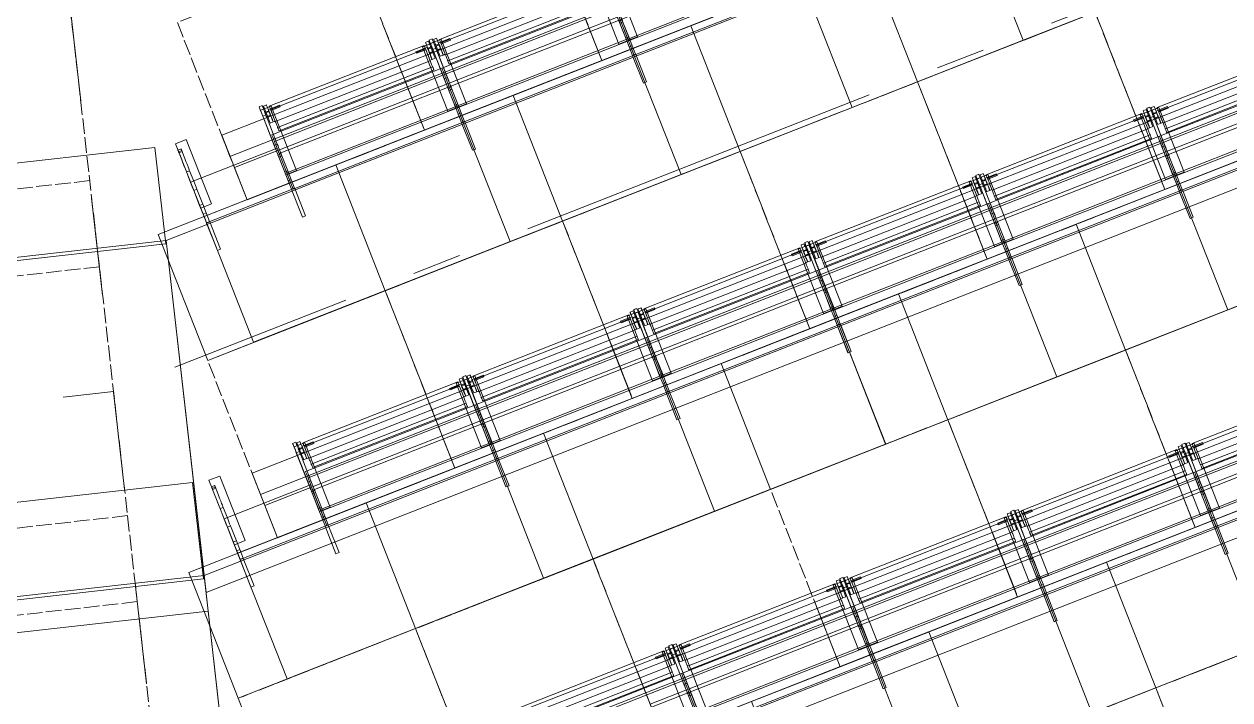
# Model space of a CAD drawing. Header units: millimetres. Extents: x -50172 to 74273, y -80883 to 11206.
# Drawn here: x -23974 to -20496, y -64554 to -62603 of the extents above; entities that cross this region are included whole.
import ezdxf
from ezdxf.enums import TextEntityAlignment as Align

# ---------------------------------------------------------------- set-up
doc = ezdxf.new("R2010")
doc.units = ezdxf.units.MM
doc.header["$MEASUREMENT"] = 0
for name, pattern in [('Dashed', [564.444447, 282.222223, -282.222223]), ('Double Dashed', [1093.611073, 529.166651, -211.666656, 141.111112, -211.666656]), ('Hidden Line', [55, 45, -10])]:
    doc.linetypes.add(name, pattern=pattern)
for name, color, linetype in [('A-25-M_Wall_Ext', 7, 'Continuous'), ('New_A-05-M_Gross_Int_Plant', 7, 'Continuous'), ('New_A-15-MG_Structural_Grid_Phase_2', 7, 'Continuous'), ('New_A-20-M_Floor_Slab', 7, 'Continuous'), ('New_A-35-M_FFE_Fixed', 7, 'Continuous')]:
    doc.layers.add(name, color=color, linetype=linetype)
for name, color, linetype, lineweight in [('A-25-M_Wall_Ext_Pen_No__1', 7, 'Continuous', 13), ('New_A-20-M_Floor_Slab_Pen_No__89', 8, 'Continuous', 20), ('New_A-35-M_FFE_Fixed_Pen_No__1', 7, 'Continuous', 13), ('New_A-35-M_FFE_Fixed_Pen_No__101', 252, 'Continuous', 15), ('New_A-35-M_FFE_Fixed_Pen_No__93', 8, 'Continuous', 13), ('New_A-95-P_Drawing_Pen_No__1', 7, 'Continuous', 13), ('New_ArchiCAD Zone Stamps_Pen_No__6', 7, 'Continuous', 35)]:
    doc.layers.add(name, color=color, linetype=linetype, lineweight=lineweight)
for name, color, linetype, lineweight, true_color in [('A-25-M_Wall_Ext_Pen_No__107', 7, 'Continuous', 15, 0xa6a6a6), ('New_A-05-M_Gross_Int_Plant_Pen_No__74', 7, 'Continuous', 20, 0x606060), ('New_A-15-MG_Structural_Grid_Phase_2_Pen_No__222', 7, 'Continuous', 13, 0x65af33), ('New_A-35-M_FFE_Fixed_Pen_No__102', 7, 'Continuous', 15, 0xcccccc)]:
    doc.layers.add(name, color=color, linetype=linetype, lineweight=lineweight, true_color=true_color)
doc.styles.add('GENERATED_STYLE_1', font='')
doc.styles.add('GENERATED_STYLE_3', font='')
doc.styles.add('GENERATED_STYLE_4', font='')
doc.styles.get('GENERATED_STYLE_1').set_extended_font_data('Arial', bold=True)
doc.styles.get('GENERATED_STYLE_3').set_extended_font_data('Arial')
doc.styles.get('GENERATED_STYLE_4').set_extended_font_data('Swis721 BT')
pattern_1 = [(60, (0, 0), (-43.30127, 25), []), (120, (0, 0), (43.30127, 25), [])]

# ---------------------------------------------------------------- blocks, each defined once
blk = doc.blocks.new('Slab_1_1', base_point=(-15913.9, -60223.1))
at = {"layer": 'New_A-20-M_Floor_Slab_Pen_No__89', "linetype": 'Continuous', "flags": 128}
blk.add_lwpolyline([(-15913.9, -60223.1), (-23563.9, -63227.3), (-23449.1, -64244), (-15306.1, -61046.2)], close=True, dxfattribs=at)
blk = doc.blocks.new('Slab_2_1', base_point=(-15335.8, -61005.9))
at = {"layer": 'New_A-20-M_Floor_Slab_Pen_No__89', "linetype": 'Continuous', "flags": 128}
blk.add_lwpolyline([(-15335.8, -61005.9), (-23454.7, -64194.3), (-23339.9, -65211), (-14728.1, -61829.1)], close=True, dxfattribs=at)
blk = doc.blocks.new('Slab_3_1', base_point=(-14757.8, -61788.8))
at = {"layer": 'New_A-20-M_Floor_Slab_Pen_No__89', "linetype": 'Continuous', "flags": 128}
blk.add_lwpolyline([(-14757.8, -61788.8), (-23345.5, -65161.3), (-23230.8, -66178), (-14150, -62611.9)], close=True, dxfattribs=at)
blk = doc.blocks.new('Slab_14_1', base_point=(-23563.9, -63227.3))
at = {"layer": 'New_A-20-M_Floor_Slab_Pen_No__89', "linetype": 'Continuous', "flags": 128}
blk.add_lwpolyline([(-23563.9, -63227.3), (-23443.1, -64297.2), (-25033, -64476.7), (-25153.8, -63406.8)], close=True, dxfattribs=at)
blk = doc.blocks.new('Slab_15_1', base_point=(-23454.7, -64194.3))
at = {"layer": 'New_A-20-M_Floor_Slab_Pen_No__89', "linetype": 'Continuous', "flags": 128}
blk.add_lwpolyline([(-23454.7, -64194.3), (-23333.9, -65264.3), (-24923.8, -65443.7), (-25044.6, -64373.8)], close=True, dxfattribs=at)
blk = doc.blocks.new('Slab_61_1', base_point=(-25046.2, -64383.6))
at = {"layer": 'New_A-20-M_Floor_Slab_Pen_No__89', "linetype": 'Continuous', "flags": 128}
blk.add_lwpolyline([(-25046.2, -64383.6), (-25077.6, -64105.3), (-23487.7, -63925.9), (-23456.3, -64204.2)], close=True, dxfattribs=at)
blk = doc.blocks.new('Slab_62_1', base_point=(-25155.3, -63416.5))
at = {"layer": 'New_A-20-M_Floor_Slab_Pen_No__89', "linetype": 'Continuous', "flags": 128}
blk.add_lwpolyline([(-25155.3, -63416.5), (-25186.7, -63138.3), (-23596.8, -62958.9), (-23565.4, -63237.1)], close=True, dxfattribs=at)
blk = doc.blocks.new('VENTS__3_1', base_point=(-30958.5, -71277.4))
at = {"layer": 'New_A-05-M_Gross_Int_Plant_Pen_No__74', "linetype": 'Continuous'}
blk.add_arc((-26782.7, -43787.3), 28124.1, 246.43121, 336.44961, dxfattribs=at)
at = {"layer": 'New_ArchiCAD Zone Stamps_Pen_No__6'}
for tag, height, style, p in [('ROOM_NAME', 250, 'GENERATED_STYLE_1', (-31302.6, -70145.2)), ('zoneNameLine2', 250, 'GENERATED_STYLE_1', (-31491, -70577.3)), ('measuredAreaCode', 200, 'GENERATED_STYLE_3', (-31679.5, -70998)), ('DUMMY_649', 200, 'GENERATED_STYLE_3', (-31372.1, -71132.1)), ('DUMMY_650', 200, 'GENERATED_STYLE_3', (-30882.7, -71345.4)), ('DUMMY_651', 133.3, 'GENERATED_STYLE_3', (-30603.4, -71452))]:
    blk.add_attdef(tag, text='', height=height, rotation=336.4404, dxfattribs=dict(at, style=style)).set_placement(p, align=Align.TOP_LEFT)
blk = doc.blocks.new('Wall_156_1', base_point=(-38294.6, -69816.9))
at = {"layer": 'A-25-M_Wall_Ext_Pen_No__107', "linetype": 'Continuous', "lineweight": 0, "true_color": 0x535353}
for points in [[(-38161.1, -69523.8, 0.417286), (-920.9, -54882.6), (-922.8, -54881.8, -0.417285), (-38160.3, -69522)], [(-38224.1, -69662.2, 0.417299), (-781.4, -54943), (-783.3, -54942.2, -0.417299), (-38223.3, -69660.3)]]:
    blk.add_hatch(color=251, dxfattribs=at).paths.add_polyline_path(points)
at = {"layer": 'A-25-M_Wall_Ext_Pen_No__107', "linetype": 'Continuous'}
h = blk.add_hatch(dxfattribs=at)
h.set_pattern_fill('Plaster_0001', color=256, style=0, pattern_type=2)
h.set_pattern_definition([(201.458, (0, 0), (-63.3617, 161.19955), [0, -100]), (201.458, (-14.85, -98.89), (-63.3617, 161.19955), [0, -100])])
h.paths.add_polyline_path([(-38160.3, -69522, 0.417285), (-922.8, -54881.8), (-936.5, -54875.8, -0.417284), (-38154.1, -69508.4)])
h = blk.add_hatch(dxfattribs=at)
h.set_pattern_fill('Batt_Insulation_0001', color=256, style=0, pattern_type=2)
h.set_pattern_definition(pattern_1)
h.paths.add_polyline_path([(-38273, -69769.5, 0.41731), (-673.1, -54989.8), (-764.9, -54950.1, -0.417301), (-38231.6, -69678.5)])
h = blk.add_hatch(dxfattribs=at)
h.set_pattern_fill('Plywood_0001', color=256, style=0, pattern_type=2)
h.set_pattern_definition([(0, (0, 0), (0, 200), [])])
h.paths.add_polyline_path([(-38231.6, -69678.5, 0.417301), (-764.9, -54950.1), (-781.4, -54943, -0.417299), (-38224.1, -69662.2)])
h = blk.add_hatch(dxfattribs=at)
h.set_pattern_fill('Batt_Insulation_0001', color=256, style=0, pattern_type=2)
h.set_pattern_definition(pattern_1)
h.paths.add_polyline_path([(-38283.4, -69792.3, 0.417312), (-650.2, -54999.7), (-673.1, -54989.8, -0.41731), (-38273, -69769.5)])
blk.add_hatch(color=256, dxfattribs=at).paths.add_polyline_path([(-38294.6, -69816.9, 0.417314), (-625.4, -55010.5), (-650.2, -54999.7, -0.417312), (-38283.4, -69792.3)])
at = {"layer": 'A-25-M_Wall_Ext_Pen_No__1', "linetype": 'Continuous'}
for radius, start, end in [(28147.8, 246.16247, 336.76276), (28145.8, 246.16252, 336.76277), (28130.8, 246.16287, 336.76285), (28317.8, 246.15854, 336.76179), (28299.8, 246.15895, 336.76189), (28297.8, 246.159, 336.7619), (28417.8, 246.15624, 336.76122), (28469.8, 246.15506, 336.76093), (28442.8, 246.15567, 336.76108)]:
    blk.add_arc((-26785.3, -43777.2), radius, start, end, dxfattribs=at)
blk = doc.blocks.new('Standard grid marker_16')
at = {"layer": 'New_A-15-MG_Structural_Grid_Phase_2_Pen_No__222', "linetype": 'Double Dashed'}
blk.add_line((0, 0), (1239.3, 0), dxfattribs=at)
for p in [(0, 0), (1239.3, 0)]:
    blk.add_point(p, dxfattribs=at)
blk = doc.blocks.new('Standard grid marker_17')
at = {"layer": 'New_A-15-MG_Structural_Grid_Phase_2_Pen_No__222', "linetype": 'Double Dashed'}
for q in [(0, 0), (6970.5, 0)]:
    blk.add_line((1813.2, 0), q, dxfattribs=at)
blk = doc.blocks.new('Standard grid marker_24')
at = {"layer": 'New_A-15-MG_Structural_Grid_Phase_2_Pen_No__222', "linetype": 'Double Dashed'}
blk.add_arc((0, 0), 27977.6, 0, 90.63597, dxfattribs=at)
at = {"layer": 'New_A-15-MG_Structural_Grid_Phase_2_Pen_No__222', "style": 'GENERATED_STYLE_4'}
blk.add_attdef('AC_MarkerText_1', text='', height=350, rotation=90.3066, dxfattribs=at).set_placement((-1326.2, 28008), align=Align.MIDDLE_CENTER)
blk = doc.blocks.new('Montpelier with surface')
at = {"layer": 'New_A-35-M_FFE_Fixed_Pen_No__1', "linetype": 'Continuous'}
for p, q in [((0, 534.8), (0, 4.8)), ((390, 534.8), (0, 534.8)), ((285, 539.6), (370, 539.6)), ((285, 530), (285, 539.6)), ((285, 530), (370, 530)), ((370, 539.6), (371, 539.6)), ((370, 530), (370, 539.6)), ((370, 4.8), (370, 534.8)), ((370, 534.8), (414.6, 534.8)), ((370, 530), (371, 530)), ((371, 539.6), (397.3, 539.6)), ((371, 530), (371, 539.6)), ((371, 530), (397.3, 530)), ((390, 4.8), (390, 534.8)), ((397.3, 530), (397.3, 539.6)), ((397.3, 539.6), (424.7, 539.6)), ((397.3, 530), (424.7, 530)), ((414.6, 534.8), (415.5, 534.8)), ((414.6, 4.8), (414.6, 534.8)), ((415.5, 534.8), (416.5, 534.8)), ((416, 539.1), (616, 539.1)), ((416, 539.1), (416, 505.4)), ((416.5, 534.8), (417.4, 534.8)), ((417.4, 534.8), (418.3, 534.8)), ((418.3, 534.8), (419, 534.8)), ((419, 534.8), (419.6, 534.8)), ((419.6, 534.8), (420, 534.8)), ((420, 534.8), (420.2, 534.8)), ((420.2, 4.8), (420.2, 534.8)), ((420.2, 534.8), (480, 534.8)), ((424.7, 530), (424.7, 539.6)), ((424.7, 539.6), (470.9, 539.6)), ((424.7, 530), (470.9, 530)), ((470.9, 539.6), (477.4, 539.6)), ((470.9, 530), (470.9, 539.6)), ((470.9, 530), (477.4, 530)), ((477.4, 539.6), (478.6, 539.6)), ((477.4, 530), (477.4, 539.6)), ((477.4, 530), (478.6, 530)), ((478.6, 539.6), (480.7, 539.6)), ((478.6, 530), (480.7, 530)), ((480, 534.8), (482.5, 534.8)), ((480, 4.8), (480, 534.8)), ((480.7, 539.6), (483.7, 539.6)), ((480.7, 530), (483.7, 530)), ((482.5, 534.8), (485.7, 534.8)), ((483.7, 539.6), (487.4, 539.6)), ((483.7, 530), (487.4, 530)), ((485.7, 534.8), (489.5, 534.8)), ((487.4, 539.6), (491.7, 539.6)), ((487.4, 530), (491.7, 530)), ((489.5, 534.8), (493.9, 534.8)), ((491.7, 539.6), (496.6, 539.6)), ((491.7, 530), (496.6, 530)), ((493.9, 534.8), (499, 534.8)), ((496.6, 539.6), (501.7, 539.6)), ((496.6, 530), (501.7, 530)), ((499, 534.8), (504.7, 534.8)), ((501.7, 539.6), (507.1, 539.6)), ((501.7, 530), (507.1, 530)), ((504.7, 534.8), (511, 534.8)), ((507.1, 539.6), (597.9, 539.6)), ((507.1, 530), (507.1, 539.6)), ((507.1, 530), (597.9, 530)), ((511, 534.8), (517.9, 534.8)), ((517.9, 534.8), (525.2, 534.8)), ((517.9, 4.8), (517.9, 534.8)), ((525.2, 534.8), (530.9, 534.8)), ((530.9, 534.8), (535, 534.8)), ((535, 534.8), (537.4, 534.8)), ((537.4, 534.8), (538.2, 534.8)), ((538.2, 4.8), (538.2, 534.8)), ((571.6, 527.1), (573.6, 527.1)), ((571.6, 527.1), (571.6, 517.7)), ((573.6, 527.1), (579.3, 527.1)), ((579.3, 527.1), (587.8, 527.1)), ((587.8, 527.1), (597.9, 527.1)), ((589.7, 530.3), (590.2, 530.3)), ((589.7, 530.3), (589.7, 517.7)), ((590.2, 530.3), (591.7, 530.3)), ((591.7, 530.3), (594, 530.3)), ((592.1, 530.3), (592.7, 530.3)), ((592.1, 530.3), (592.1, 517.7)), ((592.7, 530.3), (594.2, 530.3)), ((594, 530.3), (596.7, 530.3)), ((594.2, 530.3), (596.5, 530.3)), ((596.5, 530.3), (599.1, 530.3)), ((596.7, 530.3), (599.4, 530.3)), ((597.9, 539.6), (608.1, 539.6)), ((597.9, 530), (597.9, 539.6)), ((597.9, 530), (608.1, 530)), ((597.9, 527.1), (608, 527.1)), ((599.1, 530.3), (601.8, 530.3)), ((599.4, 530.3), (601.6, 530.3)), ((601.6, 530.3), (603.2, 530.3)), ((601.8, 530.3), (604.1, 530.3)), ((603.2, 530.3), (603.7, 530.3)), ((603.7, 530.3), (603.7, 517.7)), ((604.1, 530.3), (605.6, 530.3)), ((605.6, 530.3), (606.1, 530.3)), ((606.1, 530.3), (606.1, 517.7)), ((608, 527.1), (616.5, 527.1)), ((608.1, 539.6), (617, 539.6)), ((608.1, 530), (617, 530)), ((616, 539.1), (616, 505.4)), ((616.5, 527.1), (622.2, 527.1)), ((617, 539.6), (623.5, 539.6)), ((617, 530), (623.5, 530)), ((622.2, 527.1), (624.2, 527.1)), ((623.5, 539.6), (626.7, 539.6)), ((623.5, 530), (626.7, 530)), ((624.2, 527.1), (624.2, 517.7)), ((626.7, 530), (626.7, 539.6)), ((416, 505.4), (616, 505.4)), ((541.1, 28.4), (541.1, 511.2)), ((541.1, 511.2), (541.7, 511.2)), ((541.7, 511.2), (543.1, 511.2)), ((543.1, 511.2), (545.3, 511.2)), ((545.3, 511.2), (548.1, 511.2)), ((548.1, 511.2), (551.8, 511.2)), ((551.8, 511.2), (552.7, 511.2)), ((551.8, 28.4), (551.8, 511.2)), ((552.7, 511.2), (554.3, 511.2)), ((554.3, 511.2), (556.3, 511.2)), ((556.3, 511.2), (558.8, 511.2)), ((558.8, 511.2), (561.5, 511.2)), ((561.5, 511.2), (564.4, 511.2)), ((564.4, 511.2), (567.4, 511.2)), ((567.4, 511.2), (570.4, 511.2)), ((570.4, 511.2), (607, 511.2)), ((570.4, 28.4), (570.4, 511.2)), ((571.6, 517.7), (573.6, 517.7)), ((571.6, 517), (572.4, 517)), ((571.6, 517), (571.6, 511.2)), ((571.6, 511.2), (572.4, 511.2)), ((572.4, 517), (574.9, 517)), ((572.4, 511.2), (574.9, 511.2)), ((573.6, 517.7), (579.3, 517.7)), ((574.9, 517), (578.9, 517)), ((574.9, 511.2), (578.9, 511.2)), ((578.9, 517), (584, 517)), ((578.9, 511.2), (584, 511.2)), ((579.3, 517.7), (587.8, 517.7)), ((584, 517), (590.1, 517)), ((584, 511.2), (590.1, 511.2)), ((587.8, 517.7), (597.9, 517.7)), ((589.7, 517.7), (590.2, 517.7)), ((590.1, 517), (596.6, 517)), ((590.1, 511.2), (596.6, 511.2)), ((590.2, 517.7), (591.7, 517.7)), ((591.7, 517.7), (594, 517.7)), ((592.1, 517.7), (592.7, 517.7)), ((592.7, 517.7), (594.2, 517.7)), ((594, 517.7), (596.7, 517.7)), ((594.2, 517.7), (596.5, 517.7)), ((596.5, 517.7), (599.1, 517.7)), ((596.6, 517), (603.3, 517)), ((596.6, 511.2), (603.3, 511.2)), ((596.7, 517.7), (599.4, 517.7)), ((597.9, 517.7), (608, 517.7)), ((599.1, 517.7), (601.8, 517.7)), ((599.4, 517.7), (601.6, 517.7)), ((601.6, 517.7), (603.2, 517.7)), ((601.8, 517.7), (604.1, 517.7)), ((603.2, 517.7), (603.7, 517.7)), ((603.3, 517), (609.5, 517)), ((603.3, 511.2), (609.5, 511.2)), ((604.1, 517.7), (605.6, 517.7)), ((604.5, 511.2), (604.5, 482.3)), ((604.5, 511.2), (609.5, 511.2)), ((605.6, 517.7), (606.1, 517.7)), ((607, 511.2), (609.5, 511.2)), ((607, 28.4), (607, 511.2)), ((608, 517.7), (616.5, 517.7)), ((609.5, 517), (609.5, 511.2)), ((609.5, 511.2), (611.9, 511.2)), ((609.5, 511.2), (609.5, 482.3)), ((611.9, 511.2), (613.9, 511.2)), ((613.9, 511.2), (615.5, 511.2)), ((615.5, 511.2), (616.8, 511.2)), ((616.5, 517.7), (622.2, 517.7)), ((616.8, 511.2), (617.6, 511.2)), ((617.6, 511.2), (617.9, 511.2)), ((617.9, 28.4), (617.9, 511.2)), ((622.2, 517.7), (624.2, 517.7)), ((604.5, 482.3), (609.5, 482.3)), ((604.5, 28.4), (604.5, 57.3)), ((604.5, 57.3), (609.5, 57.3)), ((609.5, 28.4), (609.5, 57.3)), ((0, 4.8), (390, 4.8)), ((285, 9.6), (370, 9.6)), ((285, 0), (285, 9.6)), ((370, 9.6), (371, 9.6)), ((370, 0), (370, 9.6)), ((370, 4.8), (414.6, 4.8)), ((371, 9.6), (397.3, 9.6)), ((371, 0), (371, 9.6)), ((397.3, 9.6), (424.7, 9.6)), ((397.3, 0), (397.3, 9.6)), ((414.6, 4.8), (415.5, 4.8)), ((415.5, 4.8), (416.5, 4.8)), ((416, 0), (416, 33.7)), ((416, 33.7), (616, 33.7)), ((416.5, 4.8), (417.4, 4.8)), ((417.4, 4.8), (418.3, 4.8)), ((418.3, 4.8), (419, 4.8)), ((419, 4.8), (419.6, 4.8)), ((419.6, 4.8), (420, 4.8)), ((420, 4.8), (420.2, 4.8)), ((420.2, 4.8), (480, 4.8)), ((424.7, 9.6), (470.9, 9.6)), ((424.7, 0), (424.7, 9.6)), ((470.9, 9.6), (477.4, 9.6)), ((470.9, 0), (470.9, 9.6)), ((477.4, 9.6), (478.6, 9.6)), ((477.4, 0), (477.4, 9.6)), ((478.6, 9.6), (480.7, 9.6)), ((480, 4.8), (482.5, 4.8)), ((480.7, 9.6), (483.7, 9.6)), ((482.5, 4.8), (485.7, 4.8)), ((483.7, 9.6), (487.4, 9.6)), ((485.7, 4.8), (489.5, 4.8)), ((487.4, 9.6), (491.7, 9.6)), ((489.5, 4.8), (493.9, 4.8)), ((491.7, 9.6), (496.6, 9.6)), ((493.9, 4.8), (499, 4.8)), ((496.6, 9.6), (501.7, 9.6)), ((499, 4.8), (504.7, 4.8)), ((501.7, 9.6), (507.1, 9.6)), ((504.7, 4.8), (511, 4.8)), ((507.1, 9.6), (597.9, 9.6)), ((507.1, 0), (507.1, 9.6)), ((511, 4.8), (517.9, 4.8)), ((517.9, 4.8), (525.2, 4.8)), ((525.2, 4.8), (530.9, 4.8)), ((530.9, 4.8), (535, 4.8)), ((535, 4.8), (537.4, 4.8)), ((537.4, 4.8), (538.2, 4.8)), ((541.1, 28.4), (541.7, 28.4)), ((541.7, 28.4), (543.1, 28.4)), ((543.1, 28.4), (545.3, 28.4)), ((545.3, 28.4), (548.1, 28.4)), ((548.1, 28.4), (551.8, 28.4)), ((551.8, 28.4), (552.7, 28.4)), ((552.7, 28.4), (554.3, 28.4)), ((554.3, 28.4), (556.3, 28.4)), ((556.3, 28.4), (558.8, 28.4)), ((558.8, 28.4), (561.5, 28.4)), ((561.5, 28.4), (564.4, 28.4)), ((564.4, 28.4), (567.4, 28.4)), ((567.4, 28.4), (570.4, 28.4)), ((570.4, 28.4), (607, 28.4)), ((571.6, 22.6), (571.6, 28.4)), ((571.6, 28.4), (572.4, 28.4)), ((571.6, 22.6), (572.4, 22.6)), ((571.6, 21.9), (573.6, 21.9)), ((571.6, 12.5), (571.6, 21.9)), ((571.6, 12.5), (573.6, 12.5)), ((572.4, 28.4), (574.9, 28.4)), ((572.4, 22.6), (574.9, 22.6)), ((573.6, 21.9), (579.3, 21.9)), ((573.6, 12.5), (579.3, 12.5)), ((574.9, 28.4), (578.9, 28.4)), ((574.9, 22.6), (578.9, 22.6)), ((578.9, 28.4), (584, 28.4)), ((578.9, 22.6), (584, 22.6)), ((579.3, 21.9), (587.8, 21.9)), ((579.3, 12.5), (587.8, 12.5)), ((584, 28.4), (590.1, 28.4)), ((584, 22.6), (590.1, 22.6)), ((587.8, 21.9), (597.9, 21.9)), ((587.8, 12.5), (597.9, 12.5)), ((589.7, 9.3), (589.7, 21.9)), ((589.7, 21.9), (590.2, 21.9)), ((589.7, 9.3), (590.2, 9.3)), ((590.1, 28.4), (596.6, 28.4)), ((590.1, 22.6), (596.6, 22.6)), ((590.2, 21.9), (591.7, 21.9)), ((590.2, 9.3), (591.7, 9.3)), ((591.7, 21.9), (594, 21.9)), ((591.7, 9.3), (594, 9.3)), ((592.1, 9.3), (592.1, 21.9)), ((592.1, 21.9), (592.7, 21.9)), ((592.1, 9.3), (592.7, 9.3)), ((592.7, 21.9), (594.2, 21.9)), ((592.7, 9.3), (594.2, 9.3)), ((594, 21.9), (596.7, 21.9)), ((594, 9.3), (596.7, 9.3)), ((594.2, 21.9), (596.5, 21.9)), ((594.2, 9.3), (596.5, 9.3)), ((596.5, 21.9), (599.1, 21.9)), ((596.5, 9.3), (599.1, 9.3)), ((596.6, 28.4), (603.3, 28.4)), ((596.6, 22.6), (603.3, 22.6)), ((596.7, 21.9), (599.4, 21.9)), ((596.7, 9.3), (599.4, 9.3)), ((597.9, 21.9), (608, 21.9)), ((597.9, 12.5), (608, 12.5)), ((597.9, 9.6), (608.1, 9.6)), ((597.9, 0), (597.9, 9.6)), ((599.1, 21.9), (601.8, 21.9)), ((599.1, 9.3), (601.8, 9.3)), ((599.4, 21.9), (601.6, 21.9)), ((599.4, 9.3), (601.6, 9.3)), ((601.6, 21.9), (603.2, 21.9)), ((601.6, 9.3), (603.2, 9.3)), ((601.8, 21.9), (604.1, 21.9)), ((601.8, 9.3), (604.1, 9.3)), ((603.2, 21.9), (603.7, 21.9)), ((603.2, 9.3), (603.7, 9.3)), ((603.3, 28.4), (609.5, 28.4)), ((603.3, 22.6), (609.5, 22.6)), ((603.7, 9.3), (603.7, 21.9)), ((604.1, 21.9), (605.6, 21.9)), ((604.1, 9.3), (605.6, 9.3)), ((604.5, 28.4), (609.5, 28.4)), ((605.6, 21.9), (606.1, 21.9)), ((605.6, 9.3), (606.1, 9.3)), ((606.1, 9.3), (606.1, 21.9)), ((607, 28.4), (609.5, 28.4)), ((608, 21.9), (616.5, 21.9)), ((608, 12.5), (616.5, 12.5)), ((608.1, 9.6), (617, 9.6)), ((609.5, 22.6), (609.5, 28.4)), ((609.5, 28.4), (611.9, 28.4)), ((611.9, 28.4), (613.9, 28.4)), ((613.9, 28.4), (615.5, 28.4)), ((615.5, 28.4), (616.8, 28.4)), ((616, 0), (616, 33.7)), ((616.5, 21.9), (622.2, 21.9)), ((616.5, 12.5), (622.2, 12.5)), ((616.8, 28.4), (617.6, 28.4)), ((617, 9.6), (623.5, 9.6)), ((617.6, 28.4), (617.9, 28.4)), ((622.2, 21.9), (624.2, 21.9)), ((622.2, 12.5), (624.2, 12.5)), ((623.5, 9.6), (626.7, 9.6)), ((624.2, 12.5), (624.2, 21.9)), ((626.7, 0), (626.7, 9.6)), ((285, 0), (370, 0)), ((370, 0), (371, 0)), ((371, 0), (397.3, 0)), ((397.3, 0), (424.7, 0)), ((416, 0), (616, 0)), ((424.7, 0), (470.9, 0)), ((470.9, 0), (477.4, 0)), ((477.4, 0), (478.6, 0)), ((478.6, 0), (480.7, 0)), ((480.7, 0), (483.7, 0)), ((483.7, 0), (487.4, 0)), ((487.4, 0), (491.7, 0)), ((491.7, 0), (496.6, 0)), ((496.6, 0), (501.7, 0)), ((501.7, 0), (507.1, 0)), ((507.1, 0), (597.9, 0)), ((597.9, 0), (608.1, 0)), ((608.1, 0), (617, 0)), ((617, 0), (623.5, 0)), ((623.5, 0), (626.7, 0))]:
    blk.add_line(p, q, dxfattribs=at)
blk = doc.blocks.new('Montpelier with surface-row end_2')
at = {"layer": 'New_A-35-M_FFE_Fixed_Pen_No__93', "linetype": 'Continuous'}
for p, q in [((390, 795.2), (0, 795.2)), ((0, 795.2), (0, 0)), ((285, 800), (370, 800)), ((285, 790.4), (285, 800)), ((285, 790.4), (370, 790.4)), ((370, 800), (371, 800)), ((370, 790.4), (370, 800)), ((370, 268.3), (370, 795.2)), ((370, 795.2), (414.6, 795.2)), ((370, 790.4), (371, 790.4)), ((371, 800), (397.3, 800)), ((371, 790.4), (371, 800)), ((371, 790.4), (397.3, 790.4)), ((390, 0), (390, 795.2)), ((397.3, 790.4), (397.3, 800)), ((397.3, 800), (424.7, 800)), ((397.3, 790.4), (424.7, 790.4)), ((414.6, 795.2), (415.5, 795.2)), ((414.6, 268.3), (414.6, 795.2)), ((415.5, 795.2), (416.5, 795.2)), ((416, 799.5), (616, 799.5)), ((416, 799.5), (416, 766)), ((416, 766), (616, 766)), ((416.5, 795.2), (417.4, 795.2)), ((417.4, 795.2), (418.3, 795.2)), ((418.3, 795.2), (419, 795.2)), ((419, 795.2), (419.6, 795.2)), ((419.6, 795.2), (420, 795.2)), ((420, 795.2), (420.2, 795.2)), ((420.2, 268.3), (420.2, 795.2)), ((420.2, 795.2), (480, 795.2)), ((424.7, 790.4), (424.7, 800)), ((424.7, 800), (470.9, 800)), ((424.7, 790.4), (470.9, 790.4)), ((470.9, 800), (477.4, 800)), ((470.9, 790.4), (470.9, 800)), ((470.9, 790.4), (477.4, 790.4)), ((477.4, 800), (478.6, 800)), ((477.4, 790.4), (477.4, 800)), ((477.4, 790.4), (478.6, 790.4)), ((478.6, 800), (480.7, 800)), ((478.6, 790.4), (480.7, 790.4)), ((480, 795.2), (482.5, 795.2)), ((480, 268.3), (480, 795.2)), ((480.7, 800), (483.7, 800)), ((480.7, 790.4), (483.7, 790.4)), ((482.5, 795.2), (485.7, 795.2)), ((483.7, 800), (487.4, 800)), ((483.7, 790.4), (487.4, 790.4)), ((485.7, 795.2), (489.5, 795.2)), ((487.4, 800), (491.7, 800)), ((487.4, 790.4), (491.7, 790.4)), ((489.5, 795.2), (493.9, 795.2)), ((491.7, 800), (496.6, 800)), ((491.7, 790.4), (496.6, 790.4)), ((493.9, 795.2), (499, 795.2)), ((496.6, 800), (501.7, 800)), ((496.6, 790.4), (501.7, 790.4)), ((499, 795.2), (504.7, 795.2)), ((501.7, 800), (507.1, 800)), ((501.7, 790.4), (507.1, 790.4)), ((504.7, 795.2), (511, 795.2)), ((507.1, 800), (597.9, 800)), ((507.1, 790.4), (507.1, 800)), ((507.1, 790.4), (597.9, 790.4)), ((511, 795.2), (517.9, 795.2)), ((517.9, 795.2), (525.2, 795.2)), ((517.9, 268.3), (517.9, 795.2)), ((525.2, 795.2), (530.9, 795.2)), ((530.9, 795.2), (535, 795.2)), ((535, 795.2), (537.4, 795.2)), ((537.4, 795.2), (538.2, 795.2)), ((538.2, 268.3), (538.2, 795.2)), ((541.1, 291.7), (541.1, 771.7)), ((541.1, 771.7), (541.7, 771.7)), ((541.7, 771.7), (543.1, 771.7)), ((543.1, 771.7), (545.3, 771.7)), ((545.3, 771.7), (548.1, 771.7)), ((548.1, 771.7), (551.8, 771.7)), ((551.8, 771.7), (552.7, 771.7)), ((551.8, 291.7), (551.8, 771.7)), ((552.7, 771.7), (554.3, 771.7)), ((554.3, 771.7), (556.3, 771.7)), ((556.3, 771.7), (558.8, 771.7)), ((558.8, 771.7), (561.5, 771.7)), ((561.5, 771.7), (564.4, 771.7)), ((564.4, 771.7), (567.4, 771.7)), ((567.4, 771.7), (570.4, 771.7)), ((570.4, 771.7), (607, 771.7)), ((570.4, 291.7), (570.4, 771.7)), ((571.6, 787.5), (573.6, 787.5)), ((571.6, 787.5), (571.6, 778.3)), ((571.6, 778.3), (573.6, 778.3)), ((571.6, 777.5), (572.4, 777.5)), ((571.6, 777.5), (571.6, 771.7)), ((571.6, 771.7), (572.4, 771.7)), ((572.4, 777.5), (574.9, 777.5)), ((572.4, 771.7), (574.9, 771.7)), ((573.6, 787.5), (579.3, 787.5)), ((573.6, 778.3), (579.3, 778.3)), ((574.9, 777.5), (578.9, 777.5)), ((574.9, 771.7), (578.9, 771.7)), ((578.9, 777.5), (584, 777.5)), ((578.9, 771.7), (584, 771.7)), ((579.3, 787.5), (587.8, 787.5)), ((579.3, 778.3), (587.8, 778.3)), ((584, 777.5), (590.1, 777.5)), ((584, 771.7), (590.1, 771.7)), ((587.8, 787.5), (597.9, 787.5)), ((587.8, 778.3), (597.9, 778.3)), ((589.7, 790.7), (590.2, 790.7)), ((589.7, 790.7), (589.7, 778.3)), ((589.7, 778.3), (590.2, 778.3)), ((590.1, 777.5), (596.6, 777.5)), ((590.1, 771.7), (596.6, 771.7)), ((590.2, 790.7), (591.7, 790.7)), ((590.2, 778.3), (591.7, 778.3)), ((591.7, 790.7), (594, 790.7)), ((591.7, 778.3), (594, 778.3)), ((592.1, 790.7), (592.7, 790.7)), ((592.1, 790.7), (592.1, 778.3)), ((592.1, 778.3), (592.7, 778.3)), ((592.7, 790.7), (594.2, 790.7)), ((592.7, 778.3), (594.2, 778.3)), ((594, 790.7), (596.7, 790.7)), ((594, 778.3), (596.7, 778.3)), ((594.2, 790.7), (596.5, 790.7)), ((594.2, 778.3), (596.5, 778.3)), ((596.5, 790.7), (599.1, 790.7)), ((596.5, 778.3), (599.1, 778.3)), ((596.6, 777.5), (603.3, 777.5)), ((596.6, 771.7), (603.3, 771.7)), ((596.7, 790.7), (599.4, 790.7)), ((596.7, 778.3), (599.4, 778.3)), ((597.9, 800), (608.1, 800)), ((597.9, 790.4), (597.9, 800)), ((597.9, 790.4), (608.1, 790.4)), ((597.9, 787.5), (608, 787.5)), ((597.9, 778.3), (608, 778.3)), ((599.1, 790.7), (601.8, 790.7)), ((599.1, 778.3), (601.8, 778.3)), ((599.4, 790.7), (601.6, 790.7)), ((599.4, 778.3), (601.6, 778.3)), ((601.6, 790.7), (603.2, 790.7)), ((601.6, 778.3), (603.2, 778.3)), ((601.8, 790.7), (604.1, 790.7)), ((601.8, 778.3), (604.1, 778.3)), ((603.2, 790.7), (603.7, 790.7)), ((603.2, 778.3), (603.7, 778.3)), ((603.3, 777.5), (609.5, 777.5)), ((603.3, 771.7), (609.5, 771.7)), ((603.7, 790.7), (603.7, 778.3)), ((604.1, 790.7), (605.6, 790.7)), ((604.1, 778.3), (605.6, 778.3)), ((604.5, 771.7), (604.5, 743)), ((604.5, 771.7), (609.5, 771.7)), ((605.6, 790.7), (606.1, 790.7)), ((605.6, 778.3), (606.1, 778.3)), ((606.1, 790.7), (606.1, 778.3)), ((607, 771.7), (609.5, 771.7)), ((607, 291.7), (607, 771.7)), ((608, 787.5), (616.5, 787.5)), ((608, 778.3), (616.5, 778.3)), ((608.1, 800), (617, 800)), ((608.1, 790.4), (617, 790.4)), ((609.5, 777.5), (609.5, 771.7)), ((609.5, 771.7), (609.5, 743)), ((609.5, 771.7), (611.9, 771.7)), ((611.9, 771.7), (613.9, 771.7)), ((613.9, 771.7), (615.5, 771.7)), ((615.5, 771.7), (616.8, 771.7)), ((616, 799.5), (616, 766)), ((616.5, 787.5), (622.2, 787.5)), ((616.5, 778.3), (622.2, 778.3)), ((616.8, 771.7), (617.6, 771.7)), ((617, 800), (623.5, 800)), ((617, 790.4), (623.5, 790.4)), ((617.6, 771.7), (617.9, 771.7)), ((617.9, 291.7), (617.9, 771.7)), ((622.2, 787.5), (624.2, 787.5)), ((622.2, 778.3), (624.2, 778.3)), ((623.5, 800), (626.7, 800)), ((623.5, 790.4), (626.7, 790.4)), ((624.2, 787.5), (624.2, 778.3)), ((626.7, 790.4), (626.7, 800)), ((604.5, 743), (609.5, 743)), ((604.5, 291.7), (604.5, 320.5)), ((604.5, 320.5), (609.5, 320.5)), ((609.5, 291.7), (609.5, 320.5)), ((416, 263.5), (416, 297)), ((416, 297), (616, 297)), ((541.1, 291.7), (541.7, 291.7)), ((541.7, 291.7), (543.1, 291.7)), ((543.1, 291.7), (545.3, 291.7)), ((545.3, 291.7), (548.1, 291.7)), ((548.1, 291.7), (551.8, 291.7)), ((551.8, 291.7), (552.7, 291.7)), ((552.7, 291.7), (554.3, 291.7)), ((554.3, 291.7), (556.3, 291.7)), ((556.3, 291.7), (558.8, 291.7)), ((558.8, 291.7), (561.5, 291.7)), ((561.5, 291.7), (564.4, 291.7)), ((564.4, 291.7), (567.4, 291.7)), ((567.4, 291.7), (570.4, 291.7)), ((570.4, 291.7), (607, 291.7)), ((571.6, 286), (571.6, 291.7)), ((571.6, 291.7), (572.4, 291.7)), ((571.6, 286), (572.4, 286)), ((571.6, 285.2), (573.6, 285.2)), ((571.6, 275.9), (571.6, 285.2)), ((572.4, 291.7), (574.9, 291.7)), ((572.4, 286), (574.9, 286)), ((573.6, 285.2), (579.3, 285.2)), ((574.9, 291.7), (578.9, 291.7)), ((574.9, 286), (578.9, 286)), ((578.9, 291.7), (584, 291.7)), ((578.9, 286), (584, 286)), ((579.3, 285.2), (587.8, 285.2)), ((584, 291.7), (590.1, 291.7)), ((584, 286), (590.1, 286)), ((587.8, 285.2), (597.9, 285.2)), ((589.7, 272.8), (589.7, 285.2)), ((589.7, 285.2), (590.2, 285.2)), ((590.1, 291.7), (596.6, 291.7)), ((590.1, 286), (596.6, 286)), ((590.2, 285.2), (591.7, 285.2)), ((591.7, 285.2), (594, 285.2)), ((592.1, 272.8), (592.1, 285.2)), ((592.1, 285.2), (592.7, 285.2)), ((592.7, 285.2), (594.2, 285.2)), ((594, 285.2), (596.7, 285.2)), ((594.2, 285.2), (596.5, 285.2)), ((596.5, 285.2), (599.1, 285.2)), ((596.6, 291.7), (603.3, 291.7)), ((596.6, 286), (603.3, 286)), ((596.7, 285.2), (599.4, 285.2)), ((597.9, 285.2), (608, 285.2)), ((599.1, 285.2), (601.8, 285.2)), ((599.4, 285.2), (601.6, 285.2)), ((601.6, 285.2), (603.2, 285.2)), ((601.8, 285.2), (604.1, 285.2)), ((603.2, 285.2), (603.7, 285.2)), ((603.3, 291.7), (609.5, 291.7)), ((603.3, 286), (609.5, 286)), ((603.7, 272.8), (603.7, 285.2)), ((604.1, 285.2), (605.6, 285.2)), ((604.5, 291.7), (609.5, 291.7)), ((605.6, 285.2), (606.1, 285.2)), ((606.1, 272.8), (606.1, 285.2)), ((607, 291.7), (609.5, 291.7)), ((608, 285.2), (616.5, 285.2)), ((609.5, 291.7), (611.9, 291.7)), ((609.5, 286), (609.5, 291.7)), ((611.9, 291.7), (613.9, 291.7)), ((613.9, 291.7), (615.5, 291.7)), ((615.5, 291.7), (616.8, 291.7)), ((616, 263.5), (616, 297)), ((616.5, 285.2), (622.2, 285.2)), ((616.8, 291.7), (617.6, 291.7)), ((617.6, 291.7), (617.9, 291.7)), ((622.2, 285.2), (624.2, 285.2)), ((624.2, 275.9), (624.2, 285.2)), ((285, 273.1), (370, 273.1)), ((285, 263.5), (285, 273.1)), ((285, 263.5), (370, 263.5)), ((370, 273.1), (371, 273.1)), ((370, 263.5), (370, 273.1)), ((370, 268.3), (414.6, 268.3)), ((370, 263.5), (371, 263.5)), ((370.4, 0), (370.4, 268.3)), ((370.4, 268.3), (390, 268.3)), ((371, 273.1), (397.3, 273.1)), ((371, 263.5), (371, 273.1)), ((371, 263.5), (397.3, 263.5)), ((390, 268.3), (497, 268.3)), ((390, 0), (390, 268.3)), ((397.3, 273.1), (424.7, 273.1)), ((397.3, 263.5), (397.3, 273.1)), ((397.3, 263.5), (424.7, 263.5)), ((414.6, 268.3), (415.5, 268.3)), ((415.5, 268.3), (416.5, 268.3)), ((416, 263.5), (616, 263.5)), ((416.5, 268.3), (417.4, 268.3)), ((417.4, 268.3), (418.3, 268.3)), ((418.3, 268.3), (419, 268.3)), ((419, 268.3), (419.6, 268.3)), ((419.6, 268.3), (420, 268.3)), ((420, 268.3), (420.2, 268.3)), ((420.2, 268.3), (480, 268.3)), ((424.7, 273.1), (470.9, 273.1)), ((424.7, 263.5), (424.7, 273.1)), ((424.7, 263.5), (470.9, 263.5)), ((470.9, 273.1), (477.4, 273.1)), ((470.9, 263.5), (470.9, 273.1)), ((470.9, 263.5), (477.4, 263.5)), ((477.4, 273.1), (478.6, 273.1)), ((477.4, 263.5), (477.4, 273.1)), ((477.4, 263.5), (478.6, 263.5)), ((478.6, 273.1), (480.7, 273.1)), ((478.6, 263.5), (480.7, 263.5)), ((480, 268.3), (482.5, 268.3)), ((480.7, 273.1), (483.7, 273.1)), ((480.7, 263.5), (483.7, 263.5)), ((482.5, 268.3), (485.7, 268.3)), ((483.7, 273.1), (487.4, 273.1)), ((483.7, 263.5), (487.4, 263.5)), ((485.7, 268.3), (489.5, 268.3)), ((487.4, 273.1), (491.7, 273.1)), ((487.4, 263.5), (491.7, 263.5)), ((489.5, 268.3), (493.9, 268.3)), ((491.7, 273.1), (496.6, 273.1)), ((491.7, 263.5), (496.6, 263.5)), ((493.9, 268.3), (499, 268.3)), ((496.6, 273.1), (501.7, 273.1)), ((496.6, 263.5), (501.7, 263.5)), ((497, 0), (497, 268.3)), ((499, 268.3), (504.7, 268.3)), ((501.7, 273.1), (507.1, 273.1)), ((501.7, 263.5), (507.1, 263.5)), ((504.7, 268.3), (511, 268.3)), ((507.1, 273.1), (597.9, 273.1)), ((507.1, 263.5), (507.1, 273.1)), ((507.1, 263.5), (597.9, 263.5)), ((511, 268.3), (517.9, 268.3)), ((517.9, 268.3), (525.2, 268.3)), ((525.2, 268.3), (530.9, 268.3)), ((530.9, 268.3), (535, 268.3)), ((535, 268.3), (537.4, 268.3)), ((537.4, 268.3), (538.2, 268.3)), ((571.6, 275.9), (573.6, 275.9)), ((573.6, 275.9), (579.3, 275.9)), ((579.3, 275.9), (587.8, 275.9)), ((587.8, 275.9), (597.9, 275.9)), ((589.7, 272.8), (590.2, 272.8)), ((590.2, 272.8), (591.7, 272.8)), ((591.7, 272.8), (594, 272.8)), ((592.1, 272.8), (592.7, 272.8)), ((592.7, 272.8), (594.2, 272.8)), ((594, 272.8), (596.7, 272.8)), ((594.2, 272.8), (596.5, 272.8)), ((596.5, 272.8), (599.1, 272.8)), ((596.7, 272.8), (599.4, 272.8)), ((597.9, 275.9), (608, 275.9)), ((597.9, 273.1), (608.1, 273.1)), ((597.9, 263.5), (597.9, 273.1)), ((597.9, 263.5), (608.1, 263.5)), ((599.1, 272.8), (601.8, 272.8)), ((599.4, 272.8), (601.6, 272.8)), ((601.6, 272.8), (603.2, 272.8)), ((601.8, 272.8), (604.1, 272.8)), ((603.2, 272.8), (603.7, 272.8)), ((604.1, 272.8), (605.6, 272.8)), ((605.6, 272.8), (606.1, 272.8)), ((608, 275.9), (616.5, 275.9)), ((608.1, 273.1), (617, 273.1)), ((608.1, 263.5), (617, 263.5)), ((616.5, 275.9), (622.2, 275.9)), ((617, 273.1), (623.5, 273.1)), ((617, 263.5), (623.5, 263.5)), ((622.2, 275.9), (624.2, 275.9)), ((623.5, 273.1), (626.7, 273.1)), ((623.5, 263.5), (626.7, 263.5)), ((626.7, 263.5), (626.7, 273.1)), ((0, 0), (390, 0)), ((285, 9.6), (285, 0)), ((370, 9.6), (285, 9.6)), ((370, 0), (285, 0)), ((370, 9.6), (370, 0)), ((371, 9.6), (370, 9.6)), ((371, 0), (370, 0)), ((370.4, 0), (390, 0)), ((371, 9.6), (371, 0)), ((397.3, 9.6), (371, 9.6)), ((397.3, 0), (371, 0)), ((390, 0), (497, 0)), ((424.7, 9.6), (397.3, 9.6)), ((397.3, 9.6), (397.3, 0)), ((424.7, 0), (397.3, 0)), ((416, 0), (416, 33.5)), ((416, 33.5), (616, 33.5)), ((416, 0), (616, 0)), ((470.9, 9.6), (424.7, 9.6)), ((424.7, 9.6), (424.7, 0)), ((470.9, 0), (424.7, 0)), ((477.4, 9.6), (470.9, 9.6)), ((470.9, 9.6), (470.9, 0)), ((477.4, 0), (470.9, 0)), ((495.7, 9.6), (477.4, 9.6)), ((495.7, 0), (477.4, 0)), ((528.2, 9.6), (495.7, 9.6)), ((528.2, 0), (495.7, 0)), ((530.6, 9.6), (528.2, 9.6)), ((528.2, 9.6), (528.2, 0)), ((530.6, 0), (528.2, 0)), ((534.9, 9.6), (530.6, 9.6)), ((534.9, 0), (530.6, 0)), ((540.8, 9.6), (534.9, 9.6)), ((540.8, 0), (534.9, 0)), ((548.2, 9.6), (540.8, 9.6)), ((548.2, 0), (540.8, 0)), ((556.9, 9.6), (548.2, 9.6)), ((556.9, 0), (548.2, 0)), ((566.6, 9.6), (556.9, 9.6)), ((566.6, 0), (556.9, 0)), ((576.9, 9.6), (566.6, 9.6)), ((576.9, 0), (566.6, 0)), ((587.6, 9.6), (576.9, 9.6)), ((587.6, 0), (576.9, 0)), ((591, 9.6), (587.6, 9.6)), ((587.6, 9.6), (587.6, 0)), ((591, 0), (587.6, 0)), ((592, 9.6), (591, 9.6)), ((591, 9.6), (591, 0)), ((592, 0), (591, 0)), ((592.9, 9.6), (592, 9.6)), ((592.9, 0), (592, 0)), ((593.8, 9.6), (592.9, 9.6)), ((593.8, 0), (592.9, 0)), ((594.6, 9.6), (593.8, 9.6)), ((594.6, 0), (593.8, 0)), ((595.2, 9.6), (594.6, 9.6)), ((595.2, 0), (594.6, 0)), ((595.6, 9.6), (595.2, 9.6)), ((595.6, 0), (595.2, 0)), ((595.9, 9.6), (595.6, 9.6)), ((595.9, 0), (595.6, 0)), ((596, 9.6), (595.9, 9.6)), ((596, 0), (595.9, 0)), ((596, 9.6), (596, 0)), ((616, 0), (616, 33.5))]:
    blk.add_line(p, q, dxfattribs=at)

msp = doc.modelspace()

# ---------------------------------------------------------------- linework, layer by layer
at = {"layer": 'New_A-35-M_FFE_Fixed_Pen_No__1', "linetype": 'Continuous', "flags": 128}
for points in [[(-21539, -62406.3), (-21027, -62205.3), (-20884.5, -62568.3), (-21396.4, -62769.3)], [(-22306.9, -62707.9), (-22343.4, -62614.8), (-21831.5, -62413.8), (-21794.9, -62506.8)], [(-22050.9, -62607.4), (-21539, -62406.3), (-21396.4, -62769.3), (-21908.4, -62970.4)], [(-22562.9, -62808.4), (-22050.9, -62607.4), (-21908.4, -62970.4), (-22420.3, -63171.4)], [(-22306.9, -62707.9), (-22343.4, -62614.8), (-22855.4, -62815.8), (-22818.8, -62908.9)], [(-20732.6, -62955.1), (-20756.5, -62894.1), (-20244.6, -62693), (-20220.6, -62754)], [(-20683.4, -63080.2), (-20171.5, -62879.2), (-20244.6, -62693), (-20756.5, -62894.1)], [(-22818.8, -62908.9), (-22855.4, -62815.8), (-23367.3, -63016.9), (-23330.8, -63110)], [(-23074.8, -63009.4), (-22562.9, -62808.4), (-22420.3, -63171.4), (-22932.2, -63372.5)], [(-20683.4, -63080.2), (-20720, -62987.1), (-20208.1, -62786.1), (-20171.5, -62879.2)], [(-21244.5, -63156.1), (-21268.5, -63095.1), (-20756.5, -62894.1), (-20732.6, -62955.1)], [(-21195.4, -63281.3), (-20683.4, -63080.2), (-20756.5, -62894.1), (-21268.5, -63095.1)], [(-21195.4, -63281.3), (-21231.9, -63188.2), (-20720, -62987.1), (-20683.4, -63080.2)], [(-20939.4, -63180.7), (-20427.5, -62979.7), (-20284.9, -63342.7), (-20796.8, -63543.8)], [(-23586.7, -63210.5), (-23074.8, -63009.4), (-22932.2, -63372.5), (-23444.2, -63573.5)], [(-21756.5, -63357.2), (-21780.4, -63296.2), (-21268.5, -63095.1), (-21244.5, -63156.1)], [(-21707.3, -63482.3), (-21195.4, -63281.3), (-21268.5, -63095.1), (-21780.4, -63296.2)], [(-21707.3, -63482.3), (-21743.9, -63389.2), (-21231.9, -63188.2), (-21195.4, -63281.3)], [(-21451.3, -63381.8), (-20939.4, -63180.7), (-20796.8, -63543.8), (-21308.8, -63744.8)], [(-22268.4, -63558.2), (-22292.4, -63497.2), (-21780.4, -63296.2), (-21756.5, -63357.2)], [(-22219.3, -63683.4), (-21707.3, -63482.3), (-21780.4, -63296.2), (-22292.4, -63497.2)], [(-22219.3, -63683.4), (-22255.8, -63590.3), (-21743.9, -63389.2), (-21707.3, -63482.3)], [(-21963.3, -63582.8), (-21451.3, -63381.8), (-21308.8, -63744.8), (-21820.7, -63945.8)], [(-22780.3, -63759.3), (-22804.3, -63698.2), (-22292.4, -63497.2), (-22268.4, -63558.2)], [(-22731.2, -63884.4), (-22219.3, -63683.4), (-22292.4, -63497.2), (-22804.3, -63698.2)], [(-21963.3, -63582.8), (-22475.2, -63783.9), (-22332.7, -64146.9), (-21820.7, -63945.8)], [(-22731.2, -63884.4), (-22767.7, -63791.3), (-22255.8, -63590.3), (-22219.3, -63683.4)], [(-20644.9, -63930.6), (-20668.9, -63869.5), (-20157, -63668.5), (-20133, -63729.5)], [(-20595.8, -64055.7), (-20083.9, -63854.7), (-20157, -63668.5), (-20668.9, -63869.5)], [(-23292.3, -63960.3), (-23316.2, -63899.3), (-22804.3, -63698.2), (-22780.3, -63759.3)], [(-23243.1, -64085.4), (-22731.2, -63884.4), (-22804.3, -63698.2), (-23316.2, -63899.3)], [(-23243.1, -64085.4), (-23279.7, -63992.4), (-22767.7, -63791.3), (-22731.2, -63884.4)], [(-22475.2, -63783.9), (-22987.2, -63984.9), (-22844.6, -64347.9), (-22332.7, -64146.9)], [(-20595.8, -64055.7), (-20632.4, -63962.6), (-20120.4, -63761.6), (-20083.9, -63854.7)], [(-21156.9, -64131.6), (-21180.9, -64070.6), (-20668.9, -63869.5), (-20644.9, -63930.6)], [(-21107.7, -64256.7), (-20595.8, -64055.7), (-20668.9, -63869.5), (-21180.9, -64070.6)], [(-21107.7, -64256.7), (-21144.3, -64163.7), (-20632.4, -63962.6), (-20595.8, -64055.7)], [(-20851.8, -64156.2), (-20339.8, -63955.2), (-20197.3, -64318.2), (-20709.2, -64519.2)], [(-22987.2, -63984.9), (-23499.1, -64186), (-23356.5, -64549), (-22844.6, -64347.9)], [(-21668.8, -64332.6), (-21692.8, -64271.6), (-21180.9, -64070.6), (-21156.9, -64131.6)], [(-21619.7, -64457.8), (-21107.7, -64256.7), (-21180.9, -64070.6), (-21692.8, -64271.6)], [(-21619.7, -64457.8), (-21656.2, -64364.7), (-21144.3, -64163.7), (-21107.7, -64256.7)], [(-21363.7, -64357.3), (-20851.8, -64156.2), (-20709.2, -64519.2), (-21221.2, -64720.3)], [(-21668.8, -64332.6), (-21692.8, -64271.6), (-22204.7, -64472.7), (-22180.8, -64533.7)], [(-21619.7, -64457.8), (-22131.6, -64658.8), (-22204.7, -64472.7), (-21692.8, -64271.6)], [(-21619.7, -64457.8), (-21656.2, -64364.7), (-22168.2, -64565.7), (-22131.6, -64658.8)], [(-21875.7, -64558.3), (-21363.7, -64357.3), (-21221.2, -64720.3), (-21733.1, -64921.3)], [(-22180.8, -64533.7), (-22204.7, -64472.7), (-22716.7, -64673.7), (-22692.7, -64734.7)], [(-22131.6, -64658.8), (-22643.6, -64859.9), (-22716.7, -64673.7), (-22204.7, -64472.7)]]:
    msp.add_lwpolyline(points, close=True, dxfattribs=at)
at = {"layer": 'New_A-35-M_FFE_Fixed_Pen_No__101', "linetype": 'Hidden Line', "flags": 128}
for points in [[(-25522.9, -58354.1), (-24330.4, -58219.5), (-23101.6, -69105.1), (-24294.1, -69239.7)], [(-20683.4, -63080.2), (-20884.5, -62568.3), (-20372.5, -62367.2), (-20171.5, -62879.2)], [(-21195.4, -63281.3), (-21396.4, -62769.3), (-20884.5, -62568.3), (-20683.4, -63080.2)], [(-21707.3, -63482.3), (-21908.4, -62970.4), (-21396.4, -62769.3), (-21195.4, -63281.3)], [(-22219.3, -63683.4), (-22420.3, -63171.4), (-21908.4, -62970.4), (-21707.3, -63482.3)], [(-22731.2, -63884.4), (-22932.2, -63372.5), (-22420.3, -63171.4), (-22219.3, -63683.4)], [(-23243.1, -64085.4), (-23444.2, -63573.5), (-22932.2, -63372.5), (-22731.2, -63884.4)], [(-20595.8, -64055.7), (-20796.8, -63543.8), (-20284.9, -63342.7), (-20083.9, -63854.7)], [(-21107.7, -64256.7), (-21308.8, -63744.8), (-20796.8, -63543.8), (-20595.8, -64055.7)], [(-21619.7, -64457.8), (-21820.7, -63945.8), (-21308.8, -63744.8), (-21107.7, -64256.7)], [(-21619.7, -64457.8), (-21820.7, -63945.8), (-22332.7, -64146.9), (-22131.6, -64658.8)], [(-22131.6, -64658.8), (-22332.7, -64146.9), (-22844.6, -64347.9), (-22643.6, -64859.9)], [(-22643.6, -64859.9), (-22844.6, -64347.9), (-23356.5, -64549), (-23155.5, -65060.9)], [(-20508.2, -65031.2), (-20709.2, -64519.2), (-20197.3, -64318.2), (-19996.2, -64830.1)], [(-21020.1, -65232.2), (-21221.2, -64720.3), (-20709.2, -64519.2), (-20508.2, -65031.2)]]:
    msp.add_lwpolyline(points, close=True, dxfattribs=at)
for points in [[(-23784.6, -63054.6), (-24977.1, -63189.2)], [(-24949, -63437.6), (-23756.6, -63303)], [(-23675.5, -64021.6), (-24867.9, -64156.2)], [(-24839.9, -64404.6), (-23647.4, -64270)]]:
    msp.add_lwpolyline(points, dxfattribs=at)
at = {"layer": 'New_A-35-M_FFE_Fixed_Pen_No__102', "linetype": 'Hidden Line', "flags": 128}
for points in [[(-22306.9, -62707.9), (-22507.9, -62195.9), (-21996, -61994.9), (-21794.9, -62506.8)], [(-22306.9, -62707.9), (-22507.9, -62195.9), (-23019.9, -62397), (-22818.8, -62908.9)], [(-22818.8, -62908.9), (-23019.9, -62397), (-23531.8, -62598), (-23330.8, -63110)]]:
    msp.add_lwpolyline(points, close=True, dxfattribs=at)
at = {"layer": 'New_A-35-M_FFE_Fixed_Pen_No__102', "linetype": 'Continuous', "flags": 128}
for points in [[(-22306.9, -62707.9), (-21794.9, -62506.8), (-21868.1, -62320.7), (-22380, -62521.7)], [(-22356, -62582.7), (-22380, -62521.7), (-22891.9, -62722.8), (-22868, -62783.8)], [(-22306.9, -62707.9), (-22818.8, -62908.9), (-22891.9, -62722.8), (-22380, -62521.7)], [(-22868, -62783.8), (-22891.9, -62722.8), (-23403.9, -62923.8), (-23379.9, -62984.8)], [(-22818.8, -62908.9), (-23330.8, -63110), (-23403.9, -62923.8), (-22891.9, -62722.8)]]:
    msp.add_lwpolyline(points, close=True, dxfattribs=at)
at = {"layer": 'New_A-95-P_Drawing_Pen_No__1', "linetype": 'Dashed'}
msp.add_line((-24981.9, -52448), (-23072.8, -69360.8), dxfattribs=at)
at = {"layer": 'New_A-95-P_Drawing_Pen_No__1', "linetype": 'Continuous'}
msp.add_arc((-26783.5, -43782), 28261, 246.82787, 336.44041, dxfattribs=at)

# ---------------------------------------------------------------- block references
at = {"layer": 'A-25-M_Wall_Ext', "color": 250, "lineweight": 50, "true_color": 0x2a2a2a}
msp.add_blockref('Wall_156_1', (-38294.6, -69816.9), dxfattribs=at)
at = {"layer": 'New_A-05-M_Gross_Int_Plant', "linetype": 'Continuous'}
msp.add_blockref('VENTS__3_1', (-30958.5, -71277.4), dxfattribs=at)
at = {"layer": 'New_A-15-MG_Structural_Grid_Phase_2', "color": 8, "linetype": 'Continuous', "lineweight": 15, "zscale": 1000}
for name, p, rotation in [('Standard grid marker_24', (-26783.5, -43781.2), 246.1337837427074), ('Standard grid marker_17', (-23716, -63662.8), 21.44041158373082), ('Standard grid marker_16', (-24947.5, -63801.9), 6.440412568064064)]:
    msp.add_blockref(name, p, dxfattribs=dict(at, rotation=rotation))
at = {"layer": 'New_A-20-M_Floor_Slab', "color": 8, "linetype": 'Continuous', "lineweight": 20}
for name, p in [('Slab_1_1', (-15913.9, -60223.1)), ('Slab_2_1', (-15335.8, -61005.9)), ('Slab_3_1', (-14757.8, -61788.8)), ('Slab_62_1', (-25155.3, -63416.5)), ('Slab_14_1', (-23563.9, -63227.3)), ('Slab_61_1', (-25046.2, -64383.6)), ('Slab_15_1', (-23454.7, -64194.3))]:
    msp.add_blockref(name, p, dxfattribs=at)
at = {"layer": 'New_A-35-M_FFE_Fixed', "color": 251, "linetype": 'Continuous', "lineweight": 20, "true_color": 0x606060, "xscale": -1, "zscale": 1000}
for name, p, rotation in [('Montpelier with surface', (-21096.6, -62651.1), 291.4404118616326), ('Montpelier with surface', (-21589.9, -62844.9), 291.4404118616326), ('Montpelier with surface', (-22083.2, -63038.6), 291.4404118616326), ('Montpelier with surface', (-22576.5, -63232.3), 291.4404118616326), ('Montpelier with surface-row end_2', (-23312.2, -63521.3), 291.4404118616258), ('Montpelier with surface', (-20506.3, -63429.2), 291.4404118616326), ('Montpelier with surface', (-20999.6, -63623), 291.4404118616326), ('Montpelier with surface', (-21492.9, -63816.7), 291.4404118616326), ('Montpelier with surface', (-21986.3, -64010.4), 291.4404118616326), ('Montpelier with surface', (-22479.6, -64204.2), 291.4404118616326), ('Montpelier with surface-row end_2', (-23215.3, -64493.1), 291.4404118616258), ('Montpelier with surface', (-20404.9, -64399.3), 291.4404118616326), ('Montpelier with surface', (-20898.2, -64593), 291.4404118616326), ('Montpelier with surface', (-21391.5, -64786.8), 291.4404118616326), ('Montpelier with surface', (-21884.9, -64980.5), 291.4404118616326), ('Montpelier with surface', (-22378.2, -65174.2), 291.4404118616326)]:
    msp.add_blockref(name, p, dxfattribs=dict(at, rotation=rotation))

doc.saveas('drawing.dxf')
